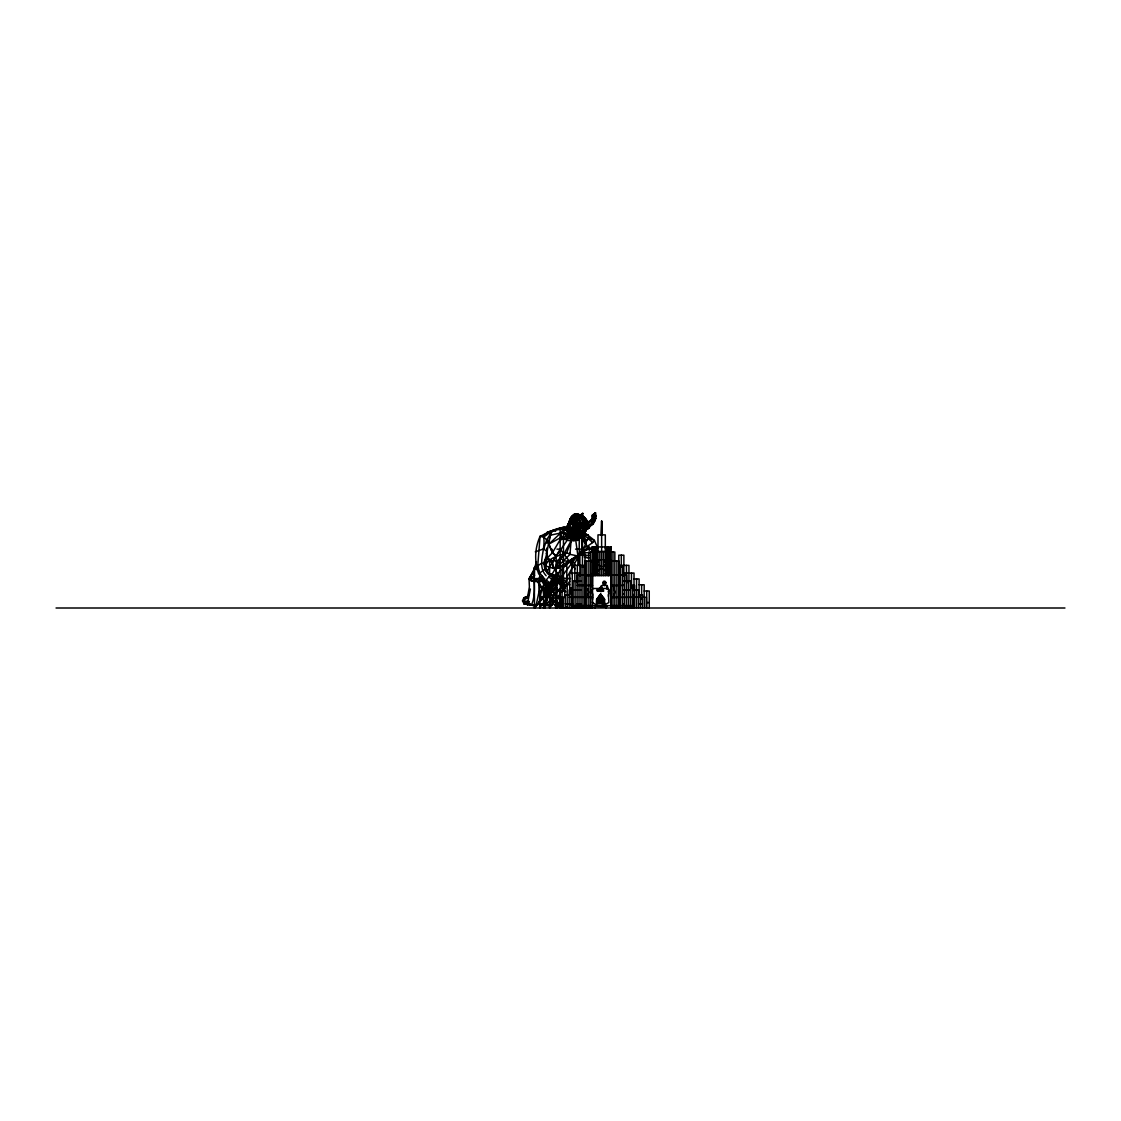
<?xml version="1.0" encoding="UTF-8"?>
<svg xmlns="http://www.w3.org/2000/svg" width="1121" height="1121" viewBox="0 0 1121 1121"><rect width="100%" height="100%" fill="white"/><g stroke="black" fill="none" stroke-linecap="round" stroke-linejoin="round"><path stroke-width="1.5" d="M592.449 587.53L592.519 559.827L600.183 559.827M579.669 530.864L576.684 529.715L577.427 524.446L576.04 521.573L579.725 520.158L585.61 519.864L587.502 520.985L588.707 524.964C587.614 530.709 581.14 533.484 575.746 533.078L570.883 529.406L574.064 532.615L577.637 534.1L574.078 540.644L571.948 538.669L568.739 531.508L570.519 527.431L577.637 534.1M557.361 573.111L557.165 581.519L553.48 581.028L557.515 574.036L557.165 581.519L554.082 590.893L552.191 605.088L549.963 605.957L546.698 603.771L545.997 582.584M602.439 606.097L608.843 602.538L608.465 594.634L609.586 590.375L608.1 588.525L602.72 588.469L600.632 587.446L598.544 588.469L593.163 588.525L591.692 590.375L592.813 594.634L592.434 602.538L598.824 606.405M582.135 535.235L587.936 527.22L588.693 528.425L585.624 529.196L586.423 528.453L586.311 530.485L581.631 535.768M632.468 607.05L634.108 607.652A3.559 3.111 90 0 1 633.015 607.876C632.552 607.148 633.589 608.577 632.678 606.881M586.059 520.522L586.087 519.023L582.584 515.786L577.805 514.035L574.302 514.217C570.841 516.221 568.193 520.789 570.127 524.698L567.688 529.518L571.374 534.927L575.577 537.407M599.945 596.19L600.604 598.586M603.168 605.242L603.294 606.755L605.102 606.965A1.527 1.527 0 0 0 605.943 607.078L606.727 606.517A1.738 1.738 0 0 0 605.704 606.069A10.72 10.72 0 0 0 605.088 605.718M581.351 534.423L579.389 537.716L575.676 539.804L570.995 536.987C572.004 528.958 579.655 521.98 588.161 525.174L587.096 528.762L584.7 530.611M546.796 585.162L546.53 586.507L547.665 584.966A2.2 1.051 6.7 0 0 548.155 584.826L548.183 584.812A2.116 0.883 10.1 0 0 548.547 584.616L548.814 584.433A3.531 1.051 16.3 0 1 549.206 584.377L550.201 584.868A3.587 0.827 19.2 0 0 550.481 584.854L550.957 586.353L552.275 585.61M552.723 568.179L552.863 561.032L567.142 540.364L567.142 537.015L563.457 532.951L564.48 529.014L567.142 528.103L552.471 530.639L547.23 532.293L545.563 534.759M539.916 573.181L538.64 573.714C534.311 561.383 534.689 548.267 540.084 536.342L543.615 537.155C550.537 541.401 549.038 551.91 556.212 555.988L555.666 608.002L559.701 602.636M586.311 530.485L583.873 531.957L575.535 532.349L572.859 539.551L575.886 539.79L579.809 537.281L585.765 530.513L586.591 528.187L588.399 527.921L592.855 523.647L595.125 518.771L595.447 512.773L592.392 515.015L592.252 518.519L588.133 523.213L590.333 526.197L585.624 529.196L588.693 528.425L590.108 525.945L593.205 524.18L595.924 518.336L595.447 512.773L592.294 516.122L594.508 517.44L593.051 521.657L587.572 526.912L588.693 528.439M549.64 586.858L548.968 587.32L548.828 586.185M549.122 586.507L549.178 587.236A3.629 2.116 -63.1 0 0 549.08 586.479L548.968 587.32M571.234 516.977L567.086 527.585L570.323 538.052L571.85 536.945L571.654 535.474L574.905 537.534L580.216 537.155L583.144 534.114L582.612 533.134L582.219 534.773L579.711 535.852L580.216 537.155L581.351 532.573L585.694 529.841L588.497 525.987L587.993 522.232L586.059 521.321L576.881 522.806L578.086 522.736M546.978 548.295L546.95 556.675L545.044 563.05L546.137 568.487L548.421 573.041L552.359 575.437L552.751 577.427L549.879 582.948L547.202 584.321L544.568 582.121L551.014 574.148M576.881 520.088L576.306 519.331L577.805 519.261L576.881 520.088L574.134 519.443L582.78 513.418L581.295 516.683L577.805 519.261L574.428 526.099L572.873 527.094L569.258 526.996L571.15 529.336L574.947 527.557L575.297 522.554L576.881 520.088L581.953 516.697L582.78 513.418L574.134 519.443L568.487 525.441L571.318 528.664L569.37 534.409L574.947 538.64M581.295 516.683L582.78 513.418L575.507 519.766L572.943 524.67L572.999 528.762L569.258 526.996M536.483 561.775C531.34 575.507 537.604 591.131 531.41 605.088L524.025 603.827L522.54 600.87L523.843 597.843L527.164 596.54L523.843 597.843L524.025 603.827L536.006 605.957L538.907 603.771L541.583 590.347L545.128 582.584M628.503 607.007L630.366 607.638A5.969 5.213 90 0 1 631.669 607.792L633.015 607.89L633.099 606.727M548.786 589.086L548.295 591.271M560.234 604.163L556.899 608.002L557.025 572.733M557.277 572.733L557.151 581.519M601.052 534.871L601.641 520.957L602.229 534.871M546.586 585.414L547.398 586.984M586.157 528.019L584.644 532.615L577.231 540.476L577.133 539.369L581.855 534.395L579.151 538.43M580.412 533.96L581.351 531.858L576.712 530.765L582.135 532.013L585.765 530.513L585.989 527.136L588.497 525.987L588.175 523.899L586.213 523.017L580.818 523.297L575.297 525.637L574.905 528.369L578.968 530.177L582.836 530.962L586.325 529.224M588.847 555.371L584.573 555.133L584.896 549.388L582.822 553.802M603.084 582.696L603.028 582.738A2.999 2.999 0 0 1 603.266 581.631A1.443 1.443 0 0 1 605.046 581.337L605.62 581.981A5.983 5.983 0 0 0 605.676 582.64L604.948 584.756L603.785 584.447A1.724 1.724 0 0 1 603.378 583.144L604.079 585.624L605.088 585.596L605.312 584.335M549.64 586.858L549.893 585.779L549.192 587.208M570.099 530.976L574.821 534.647L580.692 536.833L580.888 534.086L578.268 534.213L578.856 537.225L573.602 534.605L570.099 530.976L567.969 525.805L570.099 521.223L567.002 526.786M541.485 605.004L541.583 603.771L538.29 603.644L541.485 605.004L549.963 605.957L551.308 591.468L557.515 574.036M578.534 537.351L574.905 537.534L566.581 528.804L569.65 520.186L572.565 515.408M629.512 607.512L630.534 607.54M560.346 578.576L560.164 608.002L534.507 578.576L543.082 578.576L539.677 578.464L562.069 608.002L562.069 569.538M599.02 601.837L599.959 602.061L598.488 601.641L598.712 602.397M551.742 574.667L555.189 568.964L570 554.363L571.346 537.015M581.084 536.062L579.459 537.393L583.649 533.582L583.565 531.564M575.325 537.716L573.924 539.411L573.083 538.444M585.694 529.841L582.037 526.408L577.946 516.585L578.366 514.875L580.566 515.422C576.068 515.184 571.598 517.356 569.356 521.321L566.581 528.804L564.48 529.014L572.397 536.455L575.269 537.898M581.168 534.997L579.865 537.66M583.13 531.55L594.382 540.322L592.673 542.536L580.51 531.83L576.923 535.6L576.783 537.52L572.046 537.954L574.625 531.284L579.641 530.149L580.16 525.581L578.1 525.693L577.427 524.446L577.063 526.576M580.818 532.069L582.233 533.05L583.13 531.27L585.708 530.261L588.707 524.964L588.175 523.899L587.474 527.052L581.799 533.078L578.1 525.693L585.414 526.239L588.161 525.174L586.101 525.287M552.611 596.975L552.191 605.088M553.143 592.196L553.494 589.001M551.98 581.014L553.031 582.654L553.171 581.365L551.574 581.505M581.799 533.078C585.47 526.912 584.027 515.968 576.054 514.133L574.527 515.31M633.309 607.204L634.248 607.428M627.185 608.058L627.326 607.007M568.277 527.36C558.314 526.646 548.842 532.125 540.084 536.342L537.786 565.334L539.551 572.817L543.853 577.932L542.816 578.87L541.429 575.914M605.312 584.812L605.76 584.98A26.596 26.596 0 0 0 607.19 585.596L606.965 587.866A3.125 3.125 0 0 1 606.741 589.015M582.878 534.423L585.106 530.976L579.459 537.393M570.813 517.888L568.375 524.992L569.65 528.944L572.579 532.349L579.333 536.903L579.921 532.643L577.371 531.648M581.351 532.573L580.692 536.833L581.351 532.573L584.644 532.615M555.61 531.298L552.471 530.639L543.615 537.155C546.067 549.949 536.314 565.11 546.137 575.76M579.501 537.155L580.636 532.601L579.641 530.149L576.544 529.294M605.732 582.654L605.592 583.607M551.77 586.858L550.845 586.353M608.689 593.317L608.451 596.414M584.966 530.765L583.929 532.657L581 533.736M530.401 589.001L527.851 601.753L531.41 605.088L536.006 605.957L539.061 591.468L538.879 581.519L542.536 576.53M575.451 539.818L574.793 539.019L576.502 539.397L577.707 538.066L578.436 539.187L581.799 535.418L580.636 535.474M573.279 530.85L576.348 532.307L573.826 536.427L573.924 539.411L577.96 539.285L579.249 536.567L577.231 540.476L578.59 538.164M629.512 607.007L629.988 607.904L630.38 606.853M580.692 536.833L580.636 534.899L583.368 533.414L585.54 530.317L583.607 531.48M577.357 537.407L578.324 536.497M550.089 583.859L549.262 583.705L550.873 584.293L552.709 583.256L555.946 577.918L552.751 577.427L547.524 573.518L544.848 569.034L543.755 562.7C548.715 552.541 547.188 540.406 552.471 530.639L546.726 539.733L543.657 548.884L535.292 551.812M572.579 532.349L574.288 533.274L577.777 529.238M605.27 603.406L605.074 605.704L603.112 605.971M582.219 534.773L580.37 535.432L580.216 537.155L580.37 535.432L582.626 534.241L583.901 531.774L582.135 532.013L585.708 530.261L583.466 533.806M572.2 537.211L570.211 535.278L573.209 529.126M553.256 581.028C559.211 568.417 571.36 561.061 581.841 552.695L581.561 534.311M546.642 586.479L547.202 585.05M550.103 585.849L548.926 587.194L548.659 584.503M547.665 591.201L548.926 585.484L543.531 608.002L544.708 608.002L549.949 585.638L550.649 585.751M549.304 583.845L547.202 584.321L548.183 583.088L548.379 584.055L550.873 584.293L553.171 581.365L552.709 583.256L549.879 582.948L546.235 580.033M543.993 608.002L549.22 585.652C552.163 585.036 548.099 588.777 548.701 587.67M549.248 584.63L550.201 584.868L549.304 583.887M549.206 584.377L549.108 584.377A3.587 0.841 19.2 0 1 549.654 584.405L549.78 583.775M548.379 591.173L550.159 585.512L544.946 608.002M549.668 584.405L550.411 584.111L549.57 584.013M550.061 584.84L550.257 583.985M584.91 608.002L585.652 604.836M587.88 595.335L588.623 592.168L587.852 588.847M613.705 596.918L614.826 592.168L613.649 587.194M580.258 514.777L576.474 514.973L575.339 516.164L575.367 519.569M587.264 526.057L586.858 527.753L587.684 527.711L587.698 526.702L586.367 526.772M627.41 608.03L627.788 607.848A13.816 12.065 -90 0 1 625.658 607.876M570.295 522.764L568.543 523.409L568.319 524.32L569.454 524.264M600.043 589.226L600.352 587.838A4.806 4.806 0 0 1 601.459 585.807L603.406 584.742M571.92 538.5L574.428 539.804L574.078 540.644L572.046 537.954M549.472 585.751L547.623 586.675M556.899 575.844L557.375 574.036L552.653 575.535M602.453 606.405L602.608 604.751M551.91 586.829L551.602 585.26M568.795 529.462L568.865 532.797L571.57 536.216M569.314 529.743L570.127 529.701L569.286 531.48L569.818 534.759L571.85 536.945L570.995 536.987M571.682 532.167C569.762 533.596 568.193 528.005 567.744 526.324L569.734 521.741M630.436 607.834L630.562 607.106M566.75 552.751L571.346 540.364L563.723 554.363L557.669 560.654L555.189 568.964L545.296 565.839L544.161 562.98M598.642 600.772L599.357 600.604M569.328 537.029L570.785 535.992L570.561 533.96M630.534 607.302L629.792 607.596M600.267 599.006L600.604 598.628M585.989 527.136L585.036 529.869L585.765 530.513M583.116 532.951L585.568 542.494L586.647 539.565M579.641 530.149L576.684 529.715L574.583 532.587M547.889 586.185L546.922 586.283M601.893 589.071L601.935 588.987A2.158 2.158 0 0 0 602.313 587.979L601.459 585.807M528.537 594.887L527.402 597.899L522.54 600.87L531.41 605.088L533.918 604.681M552.05 583.635L552.681 581.981M553.424 581.883L554.068 580.258L552.471 580.398M544.526 562.672L546.95 556.675L546.516 553.354M571.374 534.927L572.621 533.134L571.15 532.195M552.022 586.661L550.915 585.793M605.536 583.144L605.578 583.046A8.562 8.562 0 0 0 605.466 582.051A1.696 1.696 0 0 1 605.004 581.659A1.639 1.639 0 0 1 603.869 581.827L603.392 583.144M570.785 524.334C571.892 521.615 577.511 514.147 579.193 518.224L582.374 515.057L578.548 517.341M548.575 589.282L548.281 591.201M625.266 606.979L625.658 607.876M572.775 537.912L572.943 535.866L576.783 537.52M557.669 568.179L581.841 552.695L585.568 544.105L584.377 535.263L588.259 535.179L588.497 538.402L585.568 542.494M553.031 582.654L554.068 580.258M523.843 597.843L527.402 597.899L529.392 586.914L529.056 578.856L536.581 564.606M629.638 606.965L630.058 608.1L633.015 607.918M577.904 564.746L577.904 555.988L570 554.363L566.778 552.653L560.752 558.636L555.189 568.964L565.082 565.839L574.905 557.347M566.792 577.651L582.528 549.136L575.535 549.136M602.916 598.208L601.066 598.208M568.543 523.409L567.324 525.553L568.067 526.239L566.694 527.431M546.586 548.337L547.09 551.714L546.221 553.214L547.034 553.522M547.076 571.64L560.164 549.136L575.115 568.809M575.886 539.79L581.337 535.446L577.749 538.879L576.502 539.397L575.269 538.374L575.297 536.945L577.735 536.525L579.921 532.643M534.535 581.519L530.723 580.538L529.056 578.856L533.021 572.116M544.806 560.584L552.471 552.695L561.747 537.015L560.822 532.951L563.457 529.014L563.457 591.271M573.027 532.321L572.901 531.592M594.074 514.889L595.447 512.773L593.233 516.122L592.392 515.015L592.589 517.412L594.508 517.44L596.232 515.534L592.589 517.412L593.387 515.94L591.692 519.864L587.796 522.82M571.976 530.625L573.027 529.841L571.15 529.322L570.519 527.431M551.952 573.77L554.657 578.534L555.946 577.918L551.952 573.77L551.14 574.414L551.63 573.798L555.456 578.534L553.83 581.126L552.961 579.781M583.929 532.657L585.793 529.504M536.637 564.606L534.199 568.081L534.507 608.002L560.164 578.576L582.528 549.136M536.931 566.385L534.185 568.081L534.535 575.844L529.056 578.856L531.886 574.821M579.305 515.478L575.339 516.164M577.875 530.948L574.849 531.074L572.635 529.154M583.509 523.157L583.13 525.441M583.733 526.324L583.523 528.159L587.474 527.052M575.269 539.341L575.956 538.36L576.502 539.397M575.676 539.804L577.455 536.244L577.049 536.819L580.874 536.623M593.57 573.532L592.126 575.577L611.169 575.577L609.684 573.532L609.684 548.547L608.241 546.95L606.755 548.547L606.755 573.532L605.312 575.577L605.312 534.871L597.983 534.871L597.983 575.577L596.498 573.532L596.498 548.547L595.055 546.95L593.57 548.547L593.57 573.532L595.055 575.577L596.498 573.532M606.755 573.532L608.241 575.577L609.684 573.532M579.711 537.309L580.23 536.707L575.297 536.945L574.484 535.165L570.981 532.699M548.505 585.961L549.29 585.905M571.57 522.484L568.487 525.441L574.779 523.689L576.25 521.643L574.106 522.624L571.64 521.741L575.732 518.575L574.134 519.443M586.227 550.089L588.735 546.656L584.195 547.216M596.764 599.469L600.604 594.214L604.513 599.469M566.694 552.751C559.505 555.834 549.052 556.955 545.296 565.839L547.23 558.636L546.6 557.347M583.747 532.573L584.349 531.746M559.729 594.536L549.57 608.002L549.57 587.39M561.761 591.846L569.846 581.14M562.069 578.464L539.677 608.002L539.677 572.747M534.507 608.002L552.807 583.915M570.141 528.005L572.397 529.869L575.003 528.215L571.15 529.322L570.141 528.005L570.911 528.047M550.117 575.227L548.786 576.853L552.036 579.501L554.545 579.739L554.363 578.058L555.946 577.918M552.947 575.858L554.545 575.718M552.751 577.427L552.036 579.501M534.535 575.844L530.723 580.538L534.689 581.519L544.091 581.14M589.24 522.792L591.692 519.864L592.883 519.794M596.498 548.547L597.983 546.95M609.684 548.547L611.169 546.95L592.126 546.95L592.126 551.924M561.271 603.855L562.125 602.972M593.205 524.18L590.767 520.859L594.242 521.587L595.251 520.536M574.428 524.418L578.968 530.177L585.414 526.239C586.872 522.82 586.129 518.294 582.738 516.347L580.342 516.473M556.212 555.988L552.471 552.695L548.926 544.105L550.061 535.263L560.822 532.951L570.505 533.274L569.37 534.409L563.611 533.89L569.048 536.146L567.142 537.015L571.15 537.898M543.923 564.171L545.044 563.05L541.331 563.457L536.665 566.441L537.968 566.806M538.64 573.714L546.137 568.487L545.212 569.384M585.54 530.317L583.873 531.957L585.652 530.415M560.752 532.923L548.926 544.105L561.747 537.015C566.511 542.06 576.18 542.06 580.944 537.015L585.568 544.105L582.388 534.549M583.284 534.255L580.636 534.899L580.286 536.286M550.089 586.381L551.042 586.073M594.326 519.205L592.252 518.519L593.177 517.692L594.326 519.205L595.924 518.336M576.474 515.212L577.805 514.035L584.587 518.631L584.405 517.131L582.738 516.347M592.519 575.577L600.394 568.837M603.042 566.581L605.662 564.325M579.753 535.81L580.748 535.011L580.44 536.651L578.226 538.248L581.449 536.034M548.73 558.636L547.23 558.636L552.863 561.032L557.669 560.654L560.752 558.636L563.821 560.654C571.121 562.784 576.698 556.745 581.841 552.695M534.689 581.519L541.611 576.18M592.673 542.536L587.068 546.6L585.05 540.616M575.816 536.889L574.905 537.534L573.462 536.441M542.424 536.174L547.973 532.293M631.613 607.12L630.591 606.951M529.056 578.856L531.368 577.343M549.64 585.723L549.304 586.381M573.84 527.402L575.718 528.327L572.397 529.869M579.333 536.903L577.049 535.978L575.297 536.945L575.928 537.505M550.047 584.377L551.294 583.705L549.696 583.845L550.187 583.228L550.873 584.293M577.427 538.22L579.991 537.407M579.599 537.505L578.198 538.22L579.179 537.323M584.91 523.661L587.502 520.985L584.601 517.818L576.474 519.079M568.781 535.263L569.818 534.759L568.361 533.736M560.528 540.042L563.457 538.683L579.235 538.683M538.879 581.519L544.876 578.8L538.823 581.519M584.447 520.382L585.61 519.864M539.061 591.468L541.583 590.347M584.896 549.388L593.92 547.258L596.428 547.679M549.963 585.765L548.884 586.031M577.946 516.585L570.883 520.999L569.118 523.493L569.65 525.441M539.86 597.283L542.13 596.54M547.23 532.293L563.723 527.066L566.778 527.459M582.135 532.013L584.013 530.934M547.44 585.779L548.127 585.176A2.214 1.051 6.7 0 1 548.449 584.994L548.589 584.952A2.116 0.883 10.1 0 1 549.024 584.882M548.505 587.558L549.766 587.6M571.15 529.322L573.223 529.588L573.041 528.692L575.003 528.215M578.408 538.332L576.6 539.271M573.77 533.302L575.227 533.834M540.084 597.381L544.105 596.582L542.592 586.367L546.768 590.347L551.308 591.468M599.567 602.608L599.203 601.907M529.406 601.501L522.54 600.87M572.032 533.162L574.204 534.717L577.427 534.507M540.084 536.342L543.363 535.978M633.197 607.722L628.503 607.218M552.359 575.437L553.34 575.353M553.858 578.674L555.456 578.534M591.496 521.826L590.823 520.901L592.378 520.775M585.484 549.836L591.636 549.374L592.603 552.709M575.395 531.046L580.37 532.097L573.742 530.107L574.583 531.802L577.539 531.41M582.92 533.624L583.649 533.582M570.463 536.819L567.142 537.015L569.846 535.782L570.827 536.805M592.252 518.519L593.752 518.448M577.329 521.503L576.04 521.573L581.267 523.843M586.213 521.055L587.502 520.985L586.577 522.54M586.773 522.302L587.993 522.232M575.297 525.637L576.839 525.567M578.632 527.501L580.118 527.431L576.544 526.59L583.523 528.159M585.849 528.832L587.096 528.762M569.062 530.261L569.902 530.219M573.798 531.326L574.625 531.284M575.325 531.41L577.455 531.55M583.649 530.976L585.316 530.892M569.216 532.041L570.379 534.521M569.398 532.741L570.127 532.713M583.06 531.971L585.204 531.858M569.958 533.274L570.505 533.274M575.031 533.106L578.478 532.937M580.664 533.554L584.069 533.484M572.943 534.633L573.91 534.086L573.167 534.114M580.019 534.381L582.626 534.241M579.011 534.983L577.385 535.067L579.529 537.183L579.095 536.342M579.641 534.899L582.752 534.745M571.234 535.502L572.158 535.446M576.923 535.6L578.856 537.225L576.923 535.6L578.646 535.516M572.481 535.894L573.209 535.852M578.114 537.463L577.049 535.978L579.641 536.539M579.123 538.206L575.269 538.374L575.549 537.505M571.948 538.669L577.749 538.879M627.214 607.806L625.056 607.624M571.64 521.741L573.406 521.699M524.025 603.827L527.388 603.771L527.431 605.004M573.041 528.692L574.639 528.678M567.142 529.014L560.164 529.014L560.164 578.576L565.573 585.694M561.747 537.015L569.944 537.015M580.944 537.015L579.235 537.015L579.235 565.18M592.126 548.547L593.57 548.547L592.126 546.95M595.055 548.547L597.983 548.547M605.312 548.547L606.755 548.547L605.312 546.95M608.241 548.547L611.169 548.547M556.941 549.136L560.164 549.136M597.983 551.504L605.312 551.504M611.169 552.008L614.84 552.008L614.84 608.072M585.316 552.709L589.688 552.709M572.775 558.636L574.274 558.636M594.368 559.813L596.19 559.813M598.039 559.813L599.875 559.813M603.56 559.813L605.396 559.813M592.575 561.103L584.728 561.103L584.728 608.072M611.169 561.103L619.002 561.103L619.002 608.072M592.126 562.069L597.983 562.069M604.373 562.069L611.169 562.069M584.994 565.362L574.835 565.362L574.835 581.533M618.792 565.362L628.951 565.362L628.951 581.533M584.966 566.918L581.014 566.918L581.014 608.002M618.778 566.918L622.73 566.918L622.73 608.002M535.404 568.081L534.199 568.081L538.556 570.631M579.907 573.041L569.762 573.041L569.762 594.228M623.879 573.041L634.024 573.041L634.024 590.837M592.126 573.532L597.983 573.532M605.312 573.532L611.169 573.532M592.575 574.919L577.077 574.849L577.077 608.002M611.169 574.989L626.667 574.849L626.667 608.002M589.408 575.577L584.742 575.577L585.905 580.552M554.769 578.464L570.155 578.464M555.035 578.576L570.561 578.576M634.024 578.94L639.11 578.94L639.11 594.228M553.536 580.832L566.792 580.832L543.601 608.002L543.601 579.235M581.014 580.818L573.125 580.818L573.125 608.002M622.73 580.818L630.619 580.818L630.619 608.002M569.762 584.77L564.676 584.77L564.676 597.563M622.73 584.77L623.851 584.77M639.11 584.77L644.183 584.77L644.183 597.297M577.077 585.4L592.575 585.47M611.169 585.54L623.851 585.4M630.619 585.4L634.57 585.4L634.57 608.002M569.762 588.175L572.27 588.175M581.014 589.94L569.174 589.94L569.174 608.002M622.73 589.94L630.619 589.94M634.57 589.94L638.522 589.94L638.522 608.002M564.676 591.005L559.603 591.005L559.603 608.002M644.183 591.005L649.255 591.005L649.255 608.002M622.73 594.228L623.851 594.228M600.197 594.634L601.08 594.634M569.174 594.775L565.222 594.775L565.222 608.002M638.522 594.775L642.473 594.775L642.473 608.002M598.866 596.414L602.411 596.414M565.222 597.283L561.271 597.283L561.271 608.002M569.174 597.283L592.575 597.367M611.169 597.437L640.147 597.283M641.618 597.283L646.411 597.283L646.411 608.002M597.535 598.194L603.743 598.194M600.604 598.824L599.805 598.824M602.93 598.642L603.659 599.048L602.369 598.852M561.271 600.071L562.125 600.071M602.075 600.8L601.01 601.136M601.571 600.674L603.294 600.674M600.352 601.136L597.759 600.688M596.526 601.262L604.499 601.262M559.603 602.566L562.125 602.566M596.526 602.538L604.499 602.538M646.705 602.566L649.255 602.566M561.271 603.771L562.125 603.771M565.222 603.771L573.125 603.771M577.077 603.771L581.014 603.771M622.73 603.771L623.851 603.771M638.522 603.771L642.473 603.771M571.262 605.648L599.679 605.648M601.108 605.648L602.341 605.704M602.187 605.648L633.113 605.648M56.05 608.002L1064.95 608.002M603.252 559.827L609.376 559.827M538.29 603.644L546.698 603.771M548.463 587.572L549.64 587.6M574.835 608.002L569.762 608.002L572.27 607.932L572.27 573.041M580.37 532.097L576.712 530.765L580.118 531.424L581.351 533.092M549.038 584.882L549.64 584.882A3.531 1.051 16.3 0 0 550.103 584.868M551.924 581.351L554.965 581.519M584.658 557.291L588.917 557.838L584.125 556.885M563.457 532.951L569.37 534.409L568.571 533.232M549.78 584.433L551.196 584.98M568.865 532.797L564.48 529.014L568.291 530.023M578.66 533.848L575.746 533.078L575.241 531.76M585.793 534.507L588.259 535.179M589.772 548.856L591.636 549.374M602.383 600.548L602.93 600.548M600.898 601.641L601.571 601.767M574.639 533.96L577.259 534.717M570.323 538.052L573.406 538.963M549.907 584.475L550.719 584.728M574.204 534.717L576.769 535.502M576.726 538.29L578.338 538.094L575.269 538.374L576.18 537.463M573.952 535.193L576.432 536.034M579.809 537.281L576.726 536.23L577.707 538.066M564.48 529.014L568.473 530.597L566.581 528.804M574.541 528.804L576.684 529.715M601.094 606.965L601.332 607.078A3.349 3.349 0 0 0 602.622 607.064L602.636 606.895A1.976 1.976 0 0 1 601.262 606.895M572.803 538.514L574.625 539.383L573.686 538.472M552.05 575.227L551.364 575.255M576.054 530.906L578.674 532.223L578.828 531.2M546.417 586.255L547.244 586.717M600.338 599.189L600.604 594.214M600.31 598.446C596.638 596.68 599.679 599.427 600.296 598.054M576.712 530.765L578.394 531.676M589.646 538.01L592.196 539.93M545.114 581.421L548.379 584.055M543.657 548.884L547.09 551.714M592.519 559.813L600.394 566.567M603.042 568.823L605.676 571.079M608.297 573.335L610.931 575.577M579.067 518.098L577.918 516.459M578.968 530.177L580.804 531.999M626.667 583.13L626.387 565.362M630.619 587.278L631.473 588.175L631.473 573.041M641.618 598.824L642.473 599.721M556.885 578.576L565.488 588.441M543.601 580.832L559.421 599.357M582.093 549.346L584.279 551.952M538.57 583.915L556.899 608.002M593.962 516.711L594.508 517.44L594.34 514.455L595.377 516.487M593.541 520.676L594.242 521.587M591.692 519.864L593.051 521.657M590.767 520.859L592.855 523.647M574.625 521.671L575.297 522.554M572.747 520.831L574.779 523.689M573.476 524.838L574.428 526.099M555.666 578.464L565.769 591.888M551.658 581.14L559.743 591.846M544.848 569.034L547.987 573.518M600.422 598.446C598.124 596.568 600.197 595.013 600.253 597.871M572.27 523.591L572.943 524.67M582.584 515.786L583.424 517.243M535.179 604.471L536.006 605.957M572.06 559.435L575.283 565.32M549.682 559.435L560.164 578.576M574.849 531.074L575.535 532.349M582.331 530.009L582.836 530.962M582.121 530.779L582.626 531.718M581.701 532.027L582.233 533.05M579.487 535.88L579.963 536.763M602.804 598.88L602.187 598.838M568.165 534.297L569.048 536.146M594.382 540.322L597.689 547.889M602.72 597.983L601.36 597.605M603.112 606.237L603.224 606.489A3.223 3.223 0 0 0 604.359 606.629L604.555 606.629A2.13 2.13 0 0 0 605.564 606.937A1.611 1.611 0 0 0 606.727 606.517M603.294 599.048L602.594 598.642M549.444 604.471L549.963 605.957M618.778 607.82L618.792 555.175L623.879 555.175L623.879 575.984M607.26 585.638L608.044 588.581A6.978 6.978 0 0 0 608.241 589.492A4.68 4.68 0 0 1 608.325 589.982M573.854 531.55L574.288 533.274M588.735 546.656L589.464 550.047M577.904 555.988L575.535 538.683M563.555 552.695L563.723 554.363M552.163 549.262L552.471 552.695M546.726 539.733L546.824 543.153M610.931 571.878L610.917 559.841L610.931 608.002M646.705 591.005L646.705 608.002M644.421 597.283L644.421 608.002M641.618 584.77L641.618 594.775M640.469 594.775L640.469 608.002M636.546 578.94L636.532 608.002M634.01 594.228L634.01 608.002M632.58 585.4L632.58 608.002M628.629 580.818L628.629 608.002M624.677 574.849L624.677 608.002M621.314 555.175L621.314 566.918M620.726 566.918L620.726 608.002M616.9 561.103L616.9 608.072M612.977 552.008L612.977 608.002M611.169 546.95L611.169 608.002M608.241 546.95L608.241 575.577M606.069 608.002L606.069 606.405L595.209 606.405L595.209 608.002M603.476 551.504L603.476 575.577M602.944 591.173L603.14 590.108L602.748 591.173M602.103 602.215L600.59 601.893M601.641 520.957L601.641 575.577M599.805 551.504L599.805 575.577M595.055 546.95L595.055 575.577M592.519 599.413L592.575 552.008L588.889 552.008L588.889 608.072M592.575 601.921L592.519 608.002M590.711 552.008L590.711 608.002M586.787 561.103L586.787 608.072M584.966 608.002L584.994 555.175L579.907 555.175L579.907 575.984M582.976 566.918L582.976 608.002M582.528 532.363L582.43 565.362M579.025 574.849L579.025 608.002M577.357 565.362L577.357 582.836M575.087 580.818L575.087 608.002M571.864 558.636L571.864 573.742M571.135 589.94L571.135 608.002M570 552.695L570 554.363M567.198 584.77L567.184 608.002M566.792 563.162L566.792 584.013M566.792 607.092L566.792 608.002M563.232 597.283L563.232 608.002M549.626 560.052L549.626 573.742M608.255 591.454A4.68 4.68 0 0 1 608.143 591.93M601.402 605.606A3.335 3.335 0 0 1 601.921 605.62M599.987 596.386A3.853 3.853 0 0 1 600.604 594.592M548.87 586.367A3.629 2.116 -63.1 0 1 548.926 587.194M631.389 607.05L630.969 607.988L631.389 607.05M602.075 590.711L600.912 589.842L602.075 590.711M570.813 518.434L571.416 522.947L573.181 521.181L572.453 516.669L574.302 514.217L576.474 514.973L570.813 518.434M602.467 590.263L602.439 591.173L603.63 591.173L603.462 589.954L602.467 590.263M598.81 590.136L598.74 591.173L599.889 591.173L599.875 589.94L598.81 590.136M597.185 589.842L597.423 591.173L597.185 589.842M598.516 597.871L600.141 598.432L597.675 598.656L598.852 597.479L600.225 598.292L598.516 597.871M600.632 594.046L596.54 599.539L604.737 599.539L600.632 594.046M545.563 580.888L544.568 582.121L545.563 580.888M601.108 598.74L601.108 598.74M587.502 528.033L586.423 528.916L587.418 528.145M600.548 589.842L600.324 591.173L600.59 589.856M599.581 590.136L599.048 590.893L599.581 590.136M601.248 590.431L600.94 591.594L601.248 590.431M604.499 600.169L596.526 600.169L596.526 603.813L604.499 603.813L604.499 600.169"/></g></svg>
